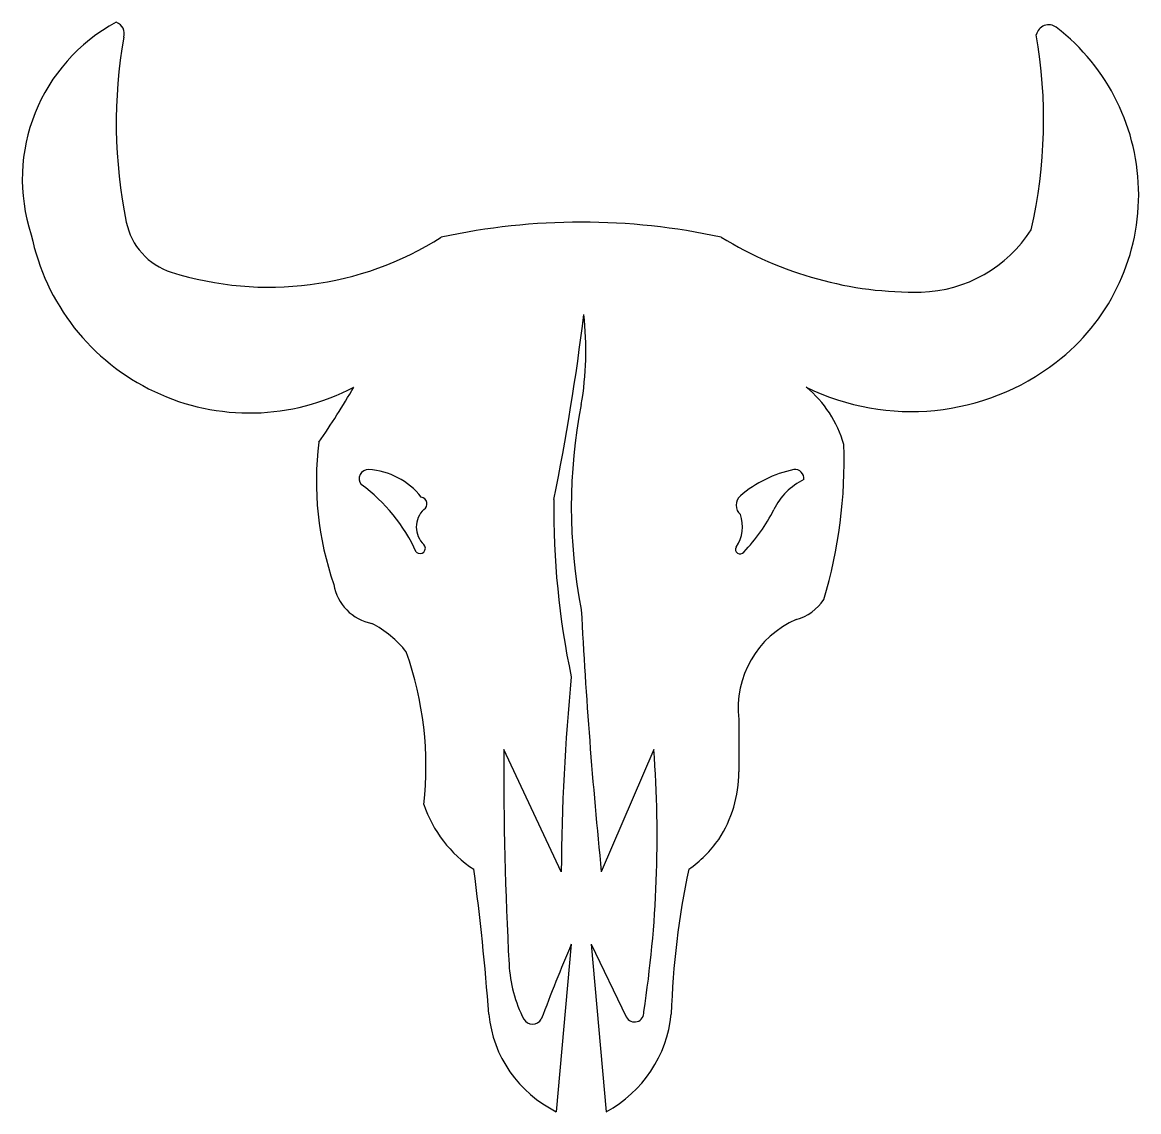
# Model space of a CAD drawing. Extents: x 2 to 15.4, y 4 to 17.1.
import ezdxf

# ---------------------------------------------------------------- set-up
doc = ezdxf.new("R2010")
doc.units = 0

msp = doc.modelspace()

# ---------------------------------------------------------------- linework, layer by layer
at = {"color": 7, "linetype": 'CONTINUOUS'}
for p, q in [((10.579337, 8.753567), (10.579337, 8.123567)), ((8.449337, 6.923567), (7.759337, 8.393567)), ((9.559337, 8.393567), (8.929337, 6.923567)), ((8.569337, 6.053567), (8.389337, 4.043567)), ((8.809337, 6.053567), (9.229337, 5.183567)), ((8.809337, 6.053567), (8.989337, 4.043567))]:
    msp.add_line(p, q, dxfattribs=at)
for centre, radius, start, end in [((4.11262, 15.243254), 2.131233, 118.083146, 198.314036), ((3.059837, 16.986317), 0.145903, 342.962232, 430.16787), ((14.298071, 16.941944), 0.152058, 53.115392, 167.996699), ((12.839224, 15.053567), 2.538297, 307.639432, 412.360568), ((9.030061, 15.912158), 5.921245, 169.968599, 191.579841), ((8.241192, 15.954289), 5.995424, 347.274035, 369.788364), ((4.009702, 14.882896), 0.796464, 191.539579, 252.434846), ((8.689337, 6.793567), 7.93, 77.768993, 102.231007), ((12.716556, 15.513063), 1.63035, 271.855236, 327.353665), ((4.708904, 15.106258), 2.67318, 191.494406, 297.889636), ((4.937988, 17.815408), 3.872394, 252.434846, 302.337241), ((12.700082, 18.325364), 4.442337, 238.354222, 270.893275), ((-19.549701, 17.058546), 28.478174, 348.525982, 353.051964), ((4.832073, 13.18113), 3.911244, 350.469974, 366.347746), ((12.648623, 15.300716), 2.850405, 243.781754, 307.639432), ((-1.25928, 16.873597), 8.316585, 324.833033, 330.224582), ((10.503708, 11.674243), 1.38845, 15.854741, 50.367943), ((14.933087, 11.303567), 6.36375, 168.855604, 191.144396), ((9.295324, 11.61446), 3.785168, 172.880867, 199.137145), ((6.078601, 11.851404), 5.764283, 343.285371, 362.009871), ((6.131837, 11.644817), 0.109008, 86.054814, 220.815084), ((6.078471, 10.871004), 0.88466, 38.653236, 86.054814), ((11.540404, 10.335273), 1.449896, 101.98449, 130.526413), ((11.254337, 11.648567), 0.106066, 351.869898, 458.130102), ((4.81003, 9.889872), 2.090624, 24.702765, 53.644551), ((11.704337, 10.928567), 0.784889, 116.075356, 153.924644), ((6.756132, 11.342926), 0.081715, 301.919625, 440.70024), ((18.085978, 11.27718), 9.727337, 179.31444, 191.946925), ((10.693916, 11.325458), 0.147204, 130.526413, 229.473587), ((6.999337, 11.063567), 0.29, 133.602819, 226.397181), ((9.205599, 12.157677), 1.999787, 315.80288, 333.761934), ((10.183367, 11.067548), 0.439842, 326.309932, 379.389105), ((6.754337, 10.808567), 0.06364, 225, 405), ((10.594337, 10.793567), 0.054083, 146.309932, 326.309932), ((6.280974, 10.466133), 0.569213, 189.359046, 259.435916), ((11.118894, 10.507302), 0.573808, 285.199722, 326.855024), ((72.079157, 13.319125), 63.472851, 182.930984, 185.782966), ((11.73238, 8.888943), 1.160963, 113.505922, 186.696274), ((5.548848, 8.731389), 1.332343, 38.652652, 61.889304), ((2.706869, 8.190989), 4.117952, 353.622429, 379.470152), ((33.985197, 6.787113), 25.536224, 174.434818, 179.693835), ((50.825934, 8.146125), 43.067307, 179.670806, 183.102898), ((-4.256978, 7.342617), 13.856228, 351.286841, 364.349876), ((9.092462, 8.123567), 1.486875, 326.991277, 360), ((8.232383, 8.215141), 1.511798, 198.574875, 236.562309), ((9.086837, 8.206067), 1.537957, 305.472717, 324.527283), ((-23.317021, 2.896702), 30.983106, 4.288485, 7.523797), ((19.495326, 4.922413), 9.730346, 167.951227, 178.285325), ((27.961751, -2.225398), 21.085706, 156.881504, 159.515677), ((9.476154, 5.904603), 1.656817, 183.102898, 206.955639), ((9.329143, 5.231749), 0.110827, 205.769328, 366.121464), ((9.033287, 5.354763), 1.46079, 185.546721, 243.843586), ((8.104337, 5.215442), 0.121875, 210.510237, 329.489763), ((8.275065, 5.364748), 1.5019, 298.397044, 354.222821)]:
    msp.add_arc(centre, radius, start, end, dxfattribs=at)

doc.saveas('drawing.dxf')
